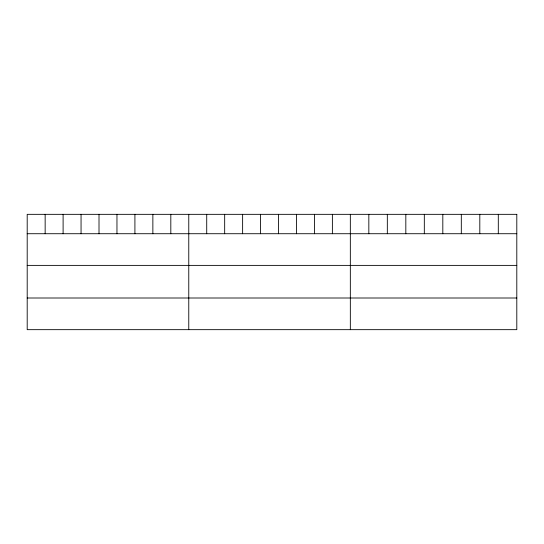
<?xml version="1.0" encoding="UTF-8"?>
<svg xmlns="http://www.w3.org/2000/svg" width="544" height="544" viewBox="0 0 544 544"><rect width="100%" height="100%" fill="white"/><g stroke="black" fill="none" stroke-linecap="round" stroke-linejoin="round"><path stroke-width="0.82" d="M27.2 233.723L516.8 233.723M27.2 265.384L516.8 265.384M27.2 298.003L516.8 298.003M498.304 214.336L498.304 233.723M479.808 214.336L479.808 233.723M461.312 214.336L461.312 233.723M442.816 214.336L442.816 233.723M424.32 214.336L424.32 233.723M405.824 214.336L405.824 233.723M387.328 214.336L387.328 233.723M368.832 214.336L368.832 233.723M350.336 214.336L350.336 329.664M332.384 214.336L332.384 233.723M314.432 214.336L314.432 233.723M296.48 214.336L296.48 233.723M278.528 214.336L278.528 233.723M260.576 214.336L260.576 233.723M242.624 214.336L242.624 233.723M224.672 214.336L224.672 233.723M206.72 214.336L206.72 233.723M188.768 214.336L188.768 329.664M170.816 214.336L170.816 233.723M152.864 214.336L152.864 233.723M134.912 214.336L134.912 233.723M116.96 214.336L116.96 233.723M99.008 214.336L99.008 233.723M81.056 214.336L81.056 233.723M63.104 214.336L63.104 233.723M45.152 214.336L45.152 233.723M516.8 214.336L27.2 214.336L27.2 329.664L516.8 329.664L516.8 214.336"/></g></svg>
